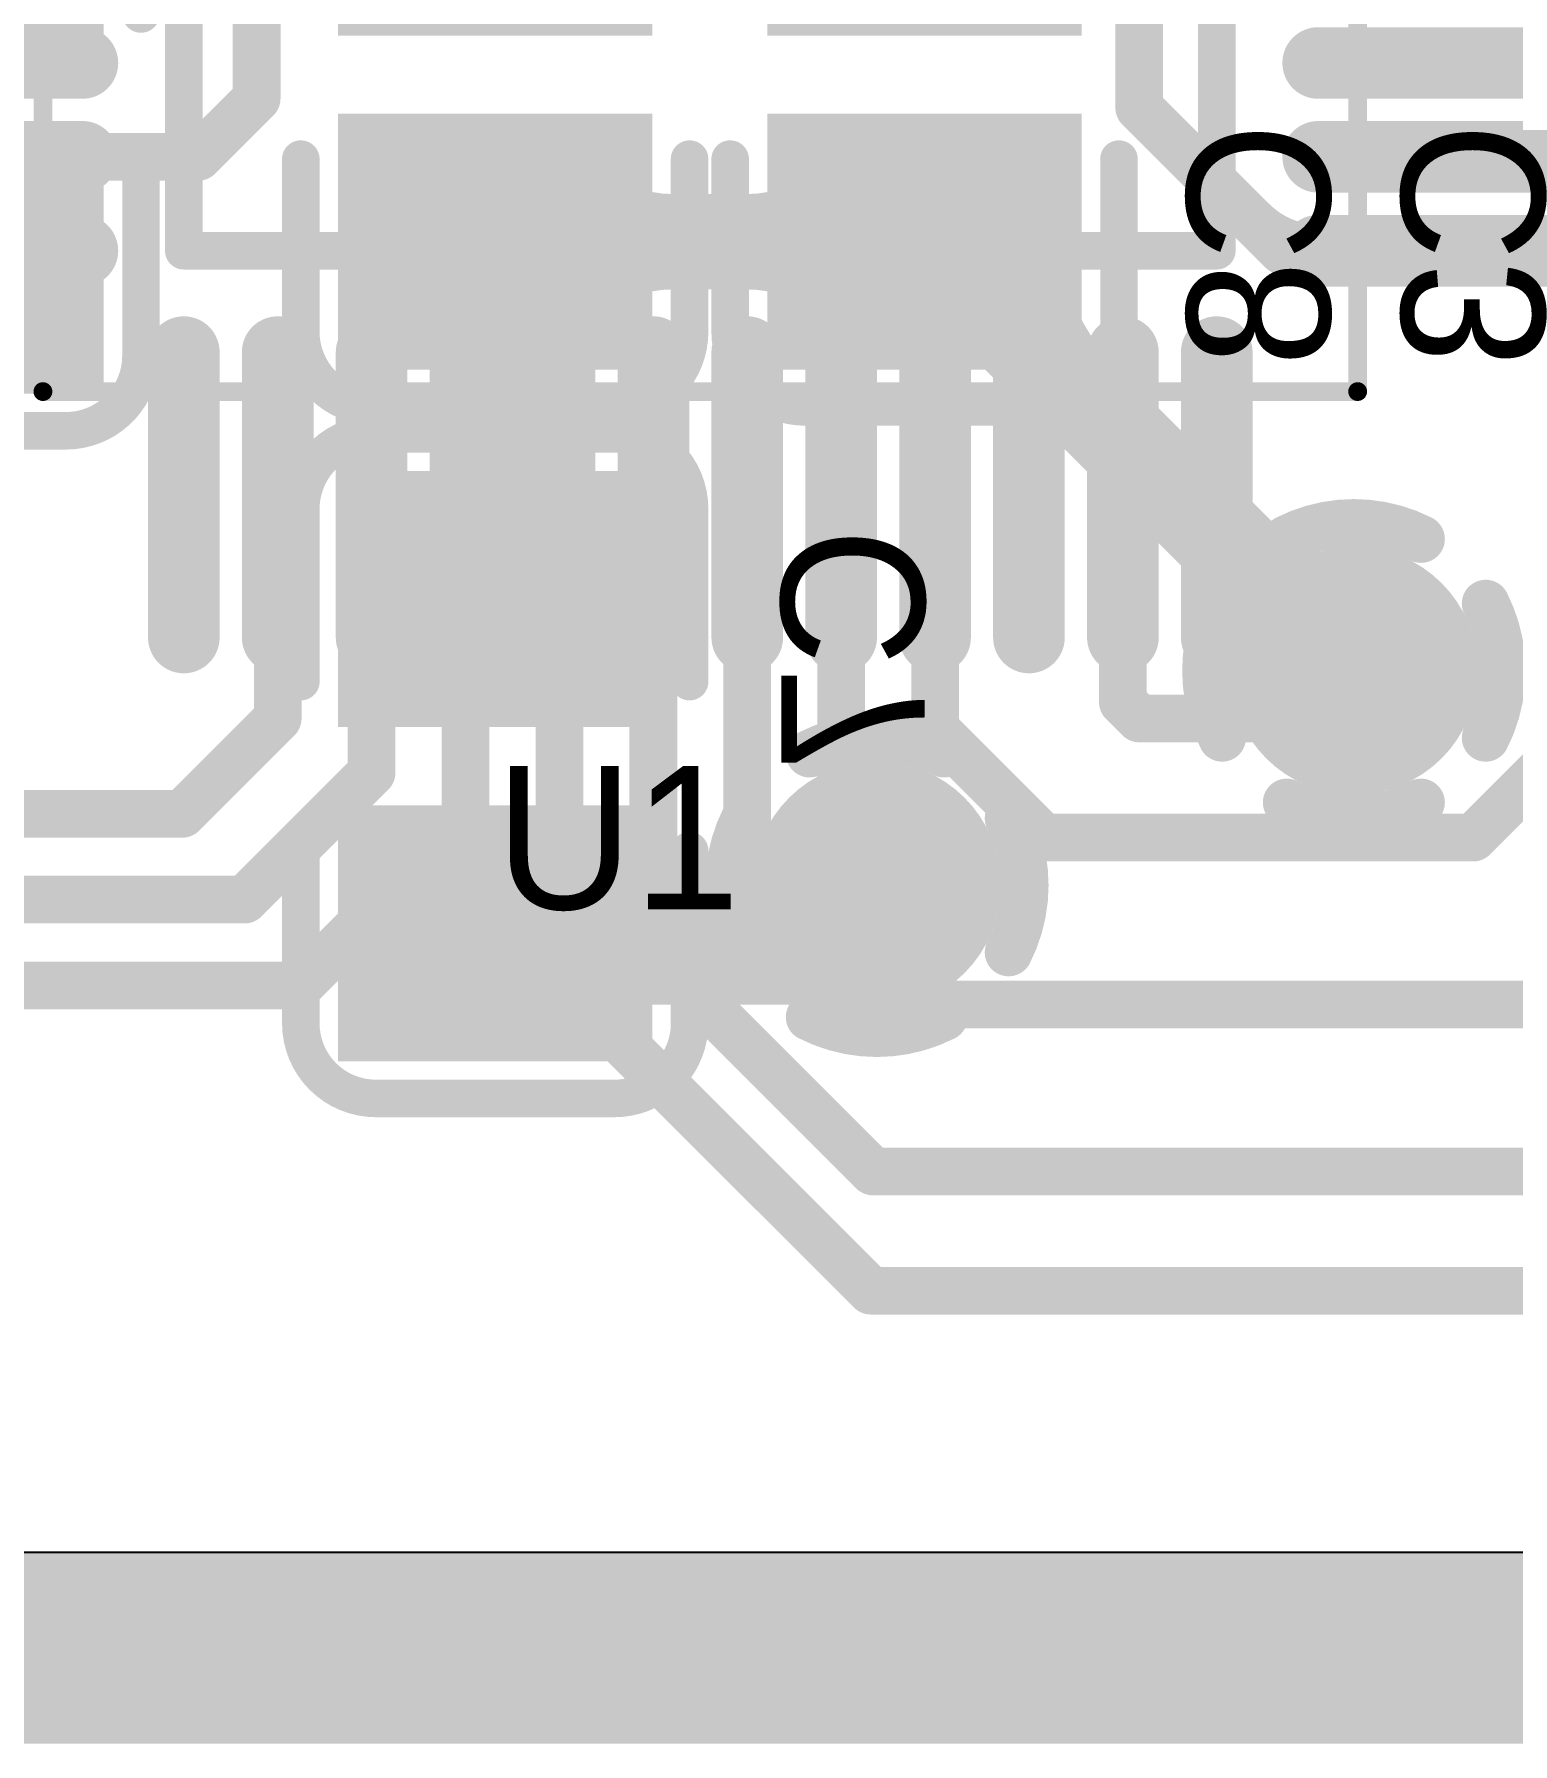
# Model space of a CAD drawing. Header units: millimetres. Extents: x 3.32 to 12.49, y 5.66 to 10.73.
# Drawn here: x 5.1754 to 5.4853, y 5.6836 to 6.0421 of the extents above; entities that cross this region are included whole.
import ezdxf

# ---------------------------------------------------------------- set-up
doc = ezdxf.new("R2010")
doc.units = ezdxf.units.MM
doc.header["$MEASUREMENT"] = 0
for name, color, linetype in [('BottomLayer', 5, 'Continuous'), ('BottomOverlay', 54, 'Continuous'), ('BottomPaste', 16, 'Continuous'), ('BottomSolder', 6, 'Continuous'), ('InternalPlane1', 76, 'Continuous'), ('InternalPlane2', 16, 'Continuous'), ('KeepOutLayer', 6, 'Continuous'), ('Mechanical13', 56, 'Continuous'), ('MultiLayer', 9, 'Continuous'), ('TopLayer', 1, 'Continuous'), ('TopOverlay', 2, 'Continuous'), ('TopPaste', 8, 'Continuous'), ('TopSolder', 216, 'Continuous'), ('ViaHoleLayer', 16, 'Continuous')]:
    doc.layers.add(name, color=color, linetype=linetype)

# ---------------------------------------------------------------- blocks, each defined once
blk = doc.blocks.new('0805_C_B_120')
at = {"layer": 'BottomLayer'}
for points in [[(-0.05787, -0.02894), (-0.0122, -0.02894), (-0.05787, 0.02894), (-0.0122, 0.02894)], [(0.0122, -0.02894), (0.05787, -0.02894), (0.0122, 0.02894), (0.05787, 0.02894)]]:
    blk.add_solid(points, dxfattribs=at)
at = {"layer": 'BottomOverlay', "const_width": 0.00787}
for points in [[(-0.06969, 0.025, -0.414213), (-0.05394, 0.04075)], [(0.05394, 0.04075, -0.414214), (0.06968, 0.025)], [(-0.05394, -0.04075, -0.414214), (-0.06969, -0.025)], [(0.06969, -0.025, -0.414213), (0.05394, -0.04075)]]:
    blk.add_lwpolyline(points, format="xyb", dxfattribs=at)
at = {"layer": 'BottomOverlay', "const_width": 0.00394}
for points in [[(-0.05591, 0.04075, 1), (-0.05197, 0.04075, 1)], [(-0.05591, 0.04075, 1), (-0.05197, 0.04075, 1)], [(-0.01969, 0.04075, 1), (-0.01575, 0.04075, 1)], [(0.01575, 0.04075, 1), (0.01969, 0.04075, 1)], [(0.05197, 0.04075, 1), (0.05591, 0.04075, 1)], [(0.05197, 0.04075, 1), (0.05591, 0.04075, 1)], [(-0.07165, 0.025, 1), (-0.06772, 0.025, 1)], [(-0.07165, 0.025, 1), (-0.06772, 0.025, 1)], [(0.06772, 0.025, 1), (0.07165, 0.025, 1)], [(0.06772, 0.025, 1), (0.07165, 0.025, 1)], [(-0.07165, -0.025, 1), (-0.06772, -0.025, 1)], [(-0.07165, -0.025, 1), (-0.06772, -0.025, 1)], [(0.06772, -0.025, 1), (0.07165, -0.025, 1)], [(0.06772, -0.025, 1), (0.07165, -0.025, 1)], [(-0.05591, -0.04075, 1), (-0.05197, -0.04075, 1)], [(-0.05591, -0.04075, 1), (-0.05197, -0.04075, 1)], [(-0.01969, -0.04075, 1), (-0.01575, -0.04075, 1)], [(0.01575, -0.04075, 1), (0.01969, -0.04075, 1)], [(0.05197, -0.04075, 1), (0.05591, -0.04075, 1)], [(0.05197, -0.04075, 1), (0.05591, -0.04075, 1)]]:
    blk.add_lwpolyline(points, format="xyb", close=True, dxfattribs=at)
at = {"layer": 'BottomOverlay', "const_width": 0.00787}
for points in [[(-0.05394, 0.04075), (-0.01772, 0.04075)], [(0.01772, 0.04075), (0.05394, 0.04075)], [(-0.06969, 0.025), (-0.06969, -0.025)], [(0.06968, 0.025), (0.06968, -0.025)], [(-0.05394, -0.04075), (-0.01772, -0.04075)], [(0.01772, -0.04075), (0.05394, -0.04075)]]:
    blk.add_lwpolyline(points, dxfattribs=at)
at = {"layer": 'BottomPaste'}
for points in [[(-0.05787, -0.02894), (-0.0122, -0.02894), (-0.05787, 0.02894), (-0.0122, 0.02894)], [(0.0122, -0.02894), (0.05787, -0.02894), (0.0122, 0.02894), (0.05787, 0.02894)]]:
    blk.add_solid(points, dxfattribs=at)
at = {"layer": 'BottomSolder'}
for points in [[(-0.06187, -0.03294), (-0.0082, -0.03294), (-0.06187, 0.03294), (-0.0082, 0.03294)], [(0.0082, -0.03294), (0.06187, -0.03294), (0.0082, 0.03294), (0.06187, 0.03294)]]:
    blk.add_solid(points, dxfattribs=at)
blk = doc.blocks.new('0805_C_B_121')
at = {"layer": 'BottomLayer'}
for points in [[(-0.05787, -0.02894), (-0.0122, -0.02894), (-0.05787, 0.02894), (-0.0122, 0.02894)], [(0.0122, -0.02894), (0.05787, -0.02894), (0.0122, 0.02894), (0.05787, 0.02894)]]:
    blk.add_solid(points, dxfattribs=at)
at = {"layer": 'BottomOverlay', "const_width": 0.00787}
for points in [[(-0.06969, 0.025, -0.414213), (-0.05394, 0.04075)], [(0.05394, 0.04075, -0.414214), (0.06968, 0.025)], [(-0.05394, -0.04075, -0.414214), (-0.06969, -0.025)], [(0.06969, -0.025, -0.414213), (0.05394, -0.04075)]]:
    blk.add_lwpolyline(points, format="xyb", dxfattribs=at)
at = {"layer": 'BottomOverlay', "const_width": 0.00394}
for points in [[(-0.05591, 0.04075, 1), (-0.05197, 0.04075, 1)], [(-0.05591, 0.04075, 1), (-0.05197, 0.04075, 1)], [(-0.01969, 0.04075, 1), (-0.01575, 0.04075, 1)], [(0.01575, 0.04075, 1), (0.01969, 0.04075, 1)], [(0.05197, 0.04075, 1), (0.05591, 0.04075, 1)], [(0.05197, 0.04075, 1), (0.05591, 0.04075, 1)], [(-0.07165, 0.025, 1), (-0.06772, 0.025, 1)], [(-0.07165, 0.025, 1), (-0.06772, 0.025, 1)], [(0.06772, 0.025, 1), (0.07165, 0.025, 1)], [(0.06772, 0.025, 1), (0.07165, 0.025, 1)], [(-0.07165, -0.025, 1), (-0.06772, -0.025, 1)], [(-0.07165, -0.025, 1), (-0.06772, -0.025, 1)], [(0.06772, -0.025, 1), (0.07165, -0.025, 1)], [(0.06772, -0.025, 1), (0.07165, -0.025, 1)], [(-0.05591, -0.04075, 1), (-0.05197, -0.04075, 1)], [(-0.05591, -0.04075, 1), (-0.05197, -0.04075, 1)], [(-0.01969, -0.04075, 1), (-0.01575, -0.04075, 1)], [(0.01575, -0.04075, 1), (0.01969, -0.04075, 1)], [(0.05197, -0.04075, 1), (0.05591, -0.04075, 1)], [(0.05197, -0.04075, 1), (0.05591, -0.04075, 1)]]:
    blk.add_lwpolyline(points, format="xyb", close=True, dxfattribs=at)
at = {"layer": 'BottomOverlay', "const_width": 0.00787}
for points in [[(-0.05394, 0.04075), (-0.01772, 0.04075)], [(0.01772, 0.04075), (0.05394, 0.04075)], [(-0.06969, 0.025), (-0.06969, -0.025)], [(0.06968, 0.025), (0.06968, -0.025)], [(-0.05394, -0.04075), (-0.01772, -0.04075)], [(0.01772, -0.04075), (0.05394, -0.04075)]]:
    blk.add_lwpolyline(points, dxfattribs=at)
at = {"layer": 'BottomPaste'}
for points in [[(-0.05787, -0.02894), (-0.0122, -0.02894), (-0.05787, 0.02894), (-0.0122, 0.02894)], [(0.0122, -0.02894), (0.05787, -0.02894), (0.0122, 0.02894), (0.05787, 0.02894)]]:
    blk.add_solid(points, dxfattribs=at)
at = {"layer": 'BottomSolder'}
for points in [[(-0.06187, -0.03294), (-0.0082, -0.03294), (-0.06187, 0.03294), (-0.0082, 0.03294)], [(0.0082, -0.03294), (0.06187, -0.03294), (0.0082, 0.03294), (0.06187, 0.03294)]]:
    blk.add_solid(points, dxfattribs=at)
blk = doc.blocks.new('0805_C_B_123')
at = {"layer": 'BottomLayer'}
for points in [[(-0.05787, -0.02894), (-0.0122, -0.02894), (-0.05787, 0.02894), (-0.0122, 0.02894)], [(0.0122, -0.02894), (0.05787, -0.02894), (0.0122, 0.02894), (0.05787, 0.02894)]]:
    blk.add_solid(points, dxfattribs=at)
at = {"layer": 'BottomOverlay', "const_width": 0.00787}
for points in [[(-0.06969, 0.025, -0.414213), (-0.05394, 0.04075)], [(0.05394, 0.04075, -0.414214), (0.06968, 0.025)], [(-0.05394, -0.04075, -0.414214), (-0.06969, -0.025)], [(0.06969, -0.025, -0.414213), (0.05394, -0.04075)]]:
    blk.add_lwpolyline(points, format="xyb", dxfattribs=at)
at = {"layer": 'BottomOverlay', "const_width": 0.00394}
for points in [[(-0.05591, 0.04075, 1), (-0.05197, 0.04075, 1)], [(-0.05591, 0.04075, 1), (-0.05197, 0.04075, 1)], [(-0.01969, 0.04075, 1), (-0.01575, 0.04075, 1)], [(0.01575, 0.04075, 1), (0.01969, 0.04075, 1)], [(0.05197, 0.04075, 1), (0.05591, 0.04075, 1)], [(0.05197, 0.04075, 1), (0.05591, 0.04075, 1)], [(-0.07165, 0.025, 1), (-0.06772, 0.025, 1)], [(-0.07165, 0.025, 1), (-0.06772, 0.025, 1)], [(0.06772, 0.025, 1), (0.07165, 0.025, 1)], [(0.06772, 0.025, 1), (0.07165, 0.025, 1)], [(-0.07165, -0.025, 1), (-0.06772, -0.025, 1)], [(-0.07165, -0.025, 1), (-0.06772, -0.025, 1)], [(0.06772, -0.025, 1), (0.07165, -0.025, 1)], [(0.06772, -0.025, 1), (0.07165, -0.025, 1)], [(-0.05591, -0.04075, 1), (-0.05197, -0.04075, 1)], [(-0.05591, -0.04075, 1), (-0.05197, -0.04075, 1)], [(-0.01969, -0.04075, 1), (-0.01575, -0.04075, 1)], [(0.01575, -0.04075, 1), (0.01969, -0.04075, 1)], [(0.05197, -0.04075, 1), (0.05591, -0.04075, 1)], [(0.05197, -0.04075, 1), (0.05591, -0.04075, 1)]]:
    blk.add_lwpolyline(points, format="xyb", close=True, dxfattribs=at)
at = {"layer": 'BottomOverlay', "const_width": 0.00787}
for points in [[(-0.01772, 0.04075), (-0.05394, 0.04075)], [(0.05394, 0.04075), (0.01772, 0.04075)], [(-0.06969, -0.025), (-0.06969, 0.025)], [(0.06968, -0.025), (0.06968, 0.025)], [(-0.01772, -0.04075), (-0.05394, -0.04075)], [(0.05394, -0.04075), (0.01772, -0.04075)]]:
    blk.add_lwpolyline(points, dxfattribs=at)
at = {"layer": 'BottomPaste'}
for points in [[(-0.05787, -0.02894), (-0.0122, -0.02894), (-0.05787, 0.02894), (-0.0122, 0.02894)], [(0.0122, -0.02894), (0.05787, -0.02894), (0.0122, 0.02894), (0.05787, 0.02894)]]:
    blk.add_solid(points, dxfattribs=at)
at = {"layer": 'BottomSolder'}
for points in [[(-0.06187, -0.03294), (-0.0082, -0.03294), (-0.06187, 0.03294), (-0.0082, 0.03294)], [(0.0082, -0.03294), (0.06187, -0.03294), (0.0082, 0.03294), (0.06187, 0.03294)]]:
    blk.add_solid(points, dxfattribs=at)
blk = doc.blocks.new('0805_C_B_124')
at = {"layer": 'BottomLayer'}
for points in [[(-0.05787, -0.02894), (-0.0122, -0.02894), (-0.05787, 0.02894), (-0.0122, 0.02894)], [(0.0122, -0.02894), (0.05787, -0.02894), (0.0122, 0.02894), (0.05787, 0.02894)]]:
    blk.add_solid(points, dxfattribs=at)
at = {"layer": 'BottomOverlay', "const_width": 0.00787}
for points in [[(-0.06969, 0.025, -0.414213), (-0.05394, 0.04075)], [(0.05394, 0.04075, -0.414214), (0.06968, 0.025)], [(-0.05394, -0.04075, -0.414214), (-0.06969, -0.025)], [(0.06969, -0.025, -0.414213), (0.05394, -0.04075)]]:
    blk.add_lwpolyline(points, format="xyb", dxfattribs=at)
at = {"layer": 'BottomOverlay', "const_width": 0.00394}
for points in [[(-0.05591, 0.04075, 1), (-0.05197, 0.04075, 1)], [(-0.05591, 0.04075, 1), (-0.05197, 0.04075, 1)], [(-0.01969, 0.04075, 1), (-0.01575, 0.04075, 1)], [(0.01575, 0.04075, 1), (0.01969, 0.04075, 1)], [(0.05197, 0.04075, 1), (0.05591, 0.04075, 1)], [(0.05197, 0.04075, 1), (0.05591, 0.04075, 1)], [(-0.07165, 0.025, 1), (-0.06772, 0.025, 1)], [(-0.07165, 0.025, 1), (-0.06772, 0.025, 1)], [(0.06772, 0.025, 1), (0.07165, 0.025, 1)], [(0.06772, 0.025, 1), (0.07165, 0.025, 1)], [(-0.07165, -0.025, 1), (-0.06772, -0.025, 1)], [(-0.07165, -0.025, 1), (-0.06772, -0.025, 1)], [(0.06772, -0.025, 1), (0.07165, -0.025, 1)], [(0.06772, -0.025, 1), (0.07165, -0.025, 1)], [(-0.05591, -0.04075, 1), (-0.05197, -0.04075, 1)], [(-0.05591, -0.04075, 1), (-0.05197, -0.04075, 1)], [(-0.01969, -0.04075, 1), (-0.01575, -0.04075, 1)], [(0.01575, -0.04075, 1), (0.01969, -0.04075, 1)], [(0.05197, -0.04075, 1), (0.05591, -0.04075, 1)], [(0.05197, -0.04075, 1), (0.05591, -0.04075, 1)]]:
    blk.add_lwpolyline(points, format="xyb", close=True, dxfattribs=at)
at = {"layer": 'BottomOverlay', "const_width": 0.00787}
for points in [[(-0.01772, 0.04075), (-0.05394, 0.04075)], [(0.05394, 0.04075), (0.01772, 0.04075)], [(-0.06969, -0.025), (-0.06969, 0.025)], [(0.06968, -0.025), (0.06968, 0.025)], [(-0.01772, -0.04075), (-0.05394, -0.04075)], [(0.05394, -0.04075), (0.01772, -0.04075)]]:
    blk.add_lwpolyline(points, dxfattribs=at)
at = {"layer": 'BottomPaste'}
for points in [[(-0.05787, -0.02894), (-0.0122, -0.02894), (-0.05787, 0.02894), (-0.0122, 0.02894)], [(0.0122, -0.02894), (0.05787, -0.02894), (0.0122, 0.02894), (0.05787, 0.02894)]]:
    blk.add_solid(points, dxfattribs=at)
at = {"layer": 'BottomSolder'}
for points in [[(-0.06187, -0.03294), (-0.0082, -0.03294), (-0.06187, 0.03294), (-0.0082, 0.03294)], [(0.0082, -0.03294), (0.06187, -0.03294), (0.0082, 0.03294), (0.06187, 0.03294)]]:
    blk.add_solid(points, dxfattribs=at)
blk = doc.blocks.new('LQFP_48_7_7_05P_162')
at = {"layer": 'Mechanical13', "const_width": 0.00394}
for points in [[(0.1378, 0.1378), (-0.1378, 0.1378)], [(-0.1378, 0.1378), (-0.1378, -0.1378)], [(0.1378, 0.1378), (0.1378, -0.1378)]]:
    blk.add_lwpolyline(points, dxfattribs=at)
at = {"layer": 'Mechanical13', "const_width": 0.00197}
for points in [[(-0.13878, 0.1378, 1), (-0.13681, 0.1378, 1)], [(-0.13878, 0.1378, 1), (-0.13681, 0.1378, 1)], [(0.13681, 0.1378, 1), (0.13878, 0.1378, 1)], [(0.13681, 0.1378, 1), (0.13878, 0.1378, 1)]]:
    blk.add_lwpolyline(points, format="xyb", close=True, dxfattribs=at)
at = {"layer": 'TopLayer', "const_width": 0.01102}
for points in [[(-0.10827, 0.12953), (-0.10827, 0.18937)], [(-0.08858, 0.12953), (-0.08858, 0.18937)], [(-0.0689, 0.12953), (-0.0689, 0.18937)], [(-0.04921, 0.12953), (-0.04921, 0.18937)], [(-0.02953, 0.12953), (-0.02953, 0.18937)], [(-0.00984, 0.12953), (-0.00984, 0.18937)], [(0.00984, 0.12953), (0.00984, 0.18937)], [(0.02953, 0.12953), (0.02953, 0.18937)], [(0.04921, 0.12953), (0.04921, 0.18937)], [(0.0689, 0.12953), (0.0689, 0.18937)], [(0.08858, 0.12953), (0.08858, 0.18937)], [(0.10827, 0.12953), (0.10827, 0.18937)], [(-0.18937, 0.10827), (-0.12953, 0.10827)], [(0.12953, 0.10827), (0.18937, 0.10827)], [(-0.18937, 0.08858), (-0.12953, 0.08858)], [(0.12953, 0.08858), (0.18937, 0.08858)], [(-0.18937, 0.0689), (-0.12953, 0.0689)], [(0.12953, 0.0689), (0.18937, 0.0689)]]:
    blk.add_lwpolyline(points, dxfattribs=at)
at = {"layer": 'TopLayer', "const_width": 0.00551}
for points in [[(-0.11102, 0.18937, 1), (-0.10551, 0.18937, 1)], [(-0.09134, 0.18937, 1), (-0.08583, 0.18937, 1)], [(-0.07165, 0.18937, 1), (-0.06614, 0.18937, 1)], [(-0.05197, 0.18937, 1), (-0.04646, 0.18937, 1)], [(-0.03228, 0.18937, 1), (-0.02677, 0.18937, 1)], [(-0.0126, 0.18937, 1), (-0.00709, 0.18937, 1)], [(0.00709, 0.18937, 1), (0.0126, 0.18937, 1)], [(0.02677, 0.18937, 1), (0.03228, 0.18937, 1)], [(0.04646, 0.18937, 1), (0.05197, 0.18937, 1)], [(0.06614, 0.18937, 1), (0.07165, 0.18937, 1)], [(0.08583, 0.18937, 1), (0.09134, 0.18937, 1)], [(0.10551, 0.18937, 1), (0.11102, 0.18937, 1)], [(-0.11102, 0.12953, 1), (-0.10551, 0.12953, 1)], [(-0.09134, 0.12953, 1), (-0.08583, 0.12953, 1)], [(-0.07165, 0.12953, 1), (-0.06614, 0.12953, 1)], [(-0.05197, 0.12953, 1), (-0.04646, 0.12953, 1)], [(-0.03228, 0.12953, 1), (-0.02677, 0.12953, 1)], [(-0.0126, 0.12953, 1), (-0.00709, 0.12953, 1)], [(0.00709, 0.12953, 1), (0.0126, 0.12953, 1)], [(0.02677, 0.12953, 1), (0.03228, 0.12953, 1)], [(0.04646, 0.12953, 1), (0.05197, 0.12953, 1)], [(0.06614, 0.12953, 1), (0.07165, 0.12953, 1)], [(0.08583, 0.12953, 1), (0.09134, 0.12953, 1)], [(0.10551, 0.12953, 1), (0.11102, 0.12953, 1)], [(-0.13228, 0.10827, 1), (-0.12677, 0.10827, 1)], [(0.12677, 0.10827, 1), (0.13228, 0.10827, 1)], [(-0.13228, 0.08858, 1), (-0.12677, 0.08858, 1)], [(0.12677, 0.08858, 1), (0.13228, 0.08858, 1)], [(-0.13228, 0.0689, 1), (-0.12677, 0.0689, 1)], [(0.12677, 0.0689, 1), (0.13228, 0.0689, 1)]]:
    blk.add_lwpolyline(points, format="xyb", close=True, dxfattribs=at)
at = {"layer": 'TopOverlay', "const_width": 0.00787}
for points in [[(0.10827, 0.10827), (-0.10827, 0.10827)], [(-0.10827, 0.10827), (-0.10827, -0.10827)], [(0.10827, 0.10827), (0.10827, -0.10827)]]:
    blk.add_lwpolyline(points, dxfattribs=at)
at = {"layer": 'TopOverlay', "const_width": 0.00394}
for points in [[(-0.11024, 0.10827, 1), (-0.1063, 0.10827, 1)], [(-0.11024, 0.10827, 1), (-0.1063, 0.10827, 1)], [(0.1063, 0.10827, 1), (0.11024, 0.10827, 1)], [(0.1063, 0.10827, 1), (0.11024, 0.10827, 1)]]:
    blk.add_lwpolyline(points, format="xyb", close=True, dxfattribs=at)
at = {"layer": 'TopPaste', "const_width": 0.01102}
for points in [[(-0.10827, 0.12953), (-0.10827, 0.18937)], [(-0.08858, 0.12953), (-0.08858, 0.18937)], [(-0.0689, 0.12953), (-0.0689, 0.18937)], [(-0.04921, 0.12953), (-0.04921, 0.18937)], [(-0.02953, 0.12953), (-0.02953, 0.18937)], [(-0.00984, 0.12953), (-0.00984, 0.18937)], [(0.00984, 0.12953), (0.00984, 0.18937)], [(0.02953, 0.12953), (0.02953, 0.18937)], [(0.04921, 0.12953), (0.04921, 0.18937)], [(0.0689, 0.12953), (0.0689, 0.18937)], [(0.08858, 0.12953), (0.08858, 0.18937)], [(0.10827, 0.12953), (0.10827, 0.18937)], [(-0.18937, 0.10827), (-0.12953, 0.10827)], [(0.12953, 0.10827), (0.18937, 0.10827)], [(-0.18937, 0.08858), (-0.12953, 0.08858)], [(0.12953, 0.08858), (0.18937, 0.08858)], [(-0.18937, 0.0689), (-0.12953, 0.0689)], [(0.12953, 0.0689), (0.18937, 0.0689)]]:
    blk.add_lwpolyline(points, dxfattribs=at)
at = {"layer": 'TopPaste', "const_width": 0.00551}
for points in [[(-0.11102, 0.18937, 1), (-0.10551, 0.18937, 1)], [(-0.09134, 0.18937, 1), (-0.08583, 0.18937, 1)], [(-0.07165, 0.18937, 1), (-0.06614, 0.18937, 1)], [(-0.05197, 0.18937, 1), (-0.04646, 0.18937, 1)], [(-0.03228, 0.18937, 1), (-0.02677, 0.18937, 1)], [(-0.0126, 0.18937, 1), (-0.00709, 0.18937, 1)], [(0.00709, 0.18937, 1), (0.0126, 0.18937, 1)], [(0.02677, 0.18937, 1), (0.03228, 0.18937, 1)], [(0.04646, 0.18937, 1), (0.05197, 0.18937, 1)], [(0.06614, 0.18937, 1), (0.07165, 0.18937, 1)], [(0.08583, 0.18937, 1), (0.09134, 0.18937, 1)], [(0.10551, 0.18937, 1), (0.11102, 0.18937, 1)], [(-0.11102, 0.12953, 1), (-0.10551, 0.12953, 1)], [(-0.09134, 0.12953, 1), (-0.08583, 0.12953, 1)], [(-0.07165, 0.12953, 1), (-0.06614, 0.12953, 1)], [(-0.05197, 0.12953, 1), (-0.04646, 0.12953, 1)], [(-0.03228, 0.12953, 1), (-0.02677, 0.12953, 1)], [(-0.0126, 0.12953, 1), (-0.00709, 0.12953, 1)], [(0.00709, 0.12953, 1), (0.0126, 0.12953, 1)], [(0.02677, 0.12953, 1), (0.03228, 0.12953, 1)], [(0.04646, 0.12953, 1), (0.05197, 0.12953, 1)], [(0.06614, 0.12953, 1), (0.07165, 0.12953, 1)], [(0.08583, 0.12953, 1), (0.09134, 0.12953, 1)], [(0.10551, 0.12953, 1), (0.11102, 0.12953, 1)], [(-0.13228, 0.10827, 1), (-0.12677, 0.10827, 1)], [(0.12677, 0.10827, 1), (0.13228, 0.10827, 1)], [(-0.13228, 0.08858, 1), (-0.12677, 0.08858, 1)], [(0.12677, 0.08858, 1), (0.13228, 0.08858, 1)], [(-0.13228, 0.0689, 1), (-0.12677, 0.0689, 1)], [(0.12677, 0.0689, 1), (0.13228, 0.0689, 1)]]:
    blk.add_lwpolyline(points, format="xyb", close=True, dxfattribs=at)
at = {"layer": 'TopSolder', "const_width": 0.01502}
for points in [[(-0.10827, 0.12953), (-0.10827, 0.18937)], [(-0.08858, 0.12953), (-0.08858, 0.18937)], [(-0.0689, 0.12953), (-0.0689, 0.18937)], [(-0.04921, 0.12953), (-0.04921, 0.18937)], [(-0.02953, 0.12953), (-0.02953, 0.18937)], [(-0.00984, 0.12953), (-0.00984, 0.18937)], [(0.00984, 0.12953), (0.00984, 0.18937)], [(0.02953, 0.12953), (0.02953, 0.18937)], [(0.04921, 0.12953), (0.04921, 0.18937)], [(0.0689, 0.12953), (0.0689, 0.18937)], [(0.08858, 0.12953), (0.08858, 0.18937)], [(0.10827, 0.12953), (0.10827, 0.18937)], [(-0.18937, 0.10827), (-0.12953, 0.10827)], [(0.12953, 0.10827), (0.18937, 0.10827)], [(-0.18937, 0.08858), (-0.12953, 0.08858)], [(0.12953, 0.08858), (0.18937, 0.08858)], [(-0.18937, 0.0689), (-0.12953, 0.0689)], [(0.12953, 0.0689), (0.18937, 0.0689)]]:
    blk.add_lwpolyline(points, dxfattribs=at)
at = {"layer": 'TopSolder', "const_width": 0.00751}
for points in [[(-0.11202, 0.18937, 1), (-0.10451, 0.18937, 1)], [(-0.09234, 0.18937, 1), (-0.08483, 0.18937, 1)], [(-0.07265, 0.18937, 1), (-0.06514, 0.18937, 1)], [(-0.05297, 0.18937, 1), (-0.04546, 0.18937, 1)], [(-0.03328, 0.18937, 1), (-0.02577, 0.18937, 1)], [(-0.0136, 0.18937, 1), (-0.00609, 0.18937, 1)], [(0.00609, 0.18937, 1), (0.0136, 0.18937, 1)], [(0.02577, 0.18937, 1), (0.03328, 0.18937, 1)], [(0.04546, 0.18937, 1), (0.05297, 0.18937, 1)], [(0.06514, 0.18937, 1), (0.07265, 0.18937, 1)], [(0.08483, 0.18937, 1), (0.09234, 0.18937, 1)], [(0.10451, 0.18937, 1), (0.11202, 0.18937, 1)], [(-0.11202, 0.12953, 1), (-0.10451, 0.12953, 1)], [(-0.09234, 0.12953, 1), (-0.08483, 0.12953, 1)], [(-0.07265, 0.12953, 1), (-0.06514, 0.12953, 1)], [(-0.05297, 0.12953, 1), (-0.04546, 0.12953, 1)], [(-0.03328, 0.12953, 1), (-0.02577, 0.12953, 1)], [(-0.0136, 0.12953, 1), (-0.00609, 0.12953, 1)], [(0.00609, 0.12953, 1), (0.0136, 0.12953, 1)], [(0.02577, 0.12953, 1), (0.03328, 0.12953, 1)], [(0.04546, 0.12953, 1), (0.05297, 0.12953, 1)], [(0.06514, 0.12953, 1), (0.07265, 0.12953, 1)], [(0.08483, 0.12953, 1), (0.09234, 0.12953, 1)], [(0.10451, 0.12953, 1), (0.11202, 0.12953, 1)], [(-0.13328, 0.10827, 1), (-0.12577, 0.10827, 1)], [(0.12577, 0.10827, 1), (0.13328, 0.10827, 1)], [(-0.13328, 0.08858, 1), (-0.12577, 0.08858, 1)], [(0.12577, 0.08858, 1), (0.13328, 0.08858, 1)], [(-0.13328, 0.0689, 1), (-0.12577, 0.0689, 1)], [(0.12577, 0.0689, 1), (0.13328, 0.0689, 1)]]:
    blk.add_lwpolyline(points, format="xyb", close=True, dxfattribs=at)

msp = doc.modelspace()

# ---------------------------------------------------------------- linework, layer by layer
at = {"layer": 'BottomLayer'}
for points, const_width in [([(5.3091, 5.99862, -0.198912), (5.28719, 6.0077)], 0.02), ([(5.34683, 6.0077, -0.198912), (5.32492, 5.99862)], 0.02), ([(5.28719, 5.98955, -0.198912), (5.3091, 5.99862)], 0.02), ([(5.32492, 5.99862, -0.198912), (5.34683, 5.98955)], 0.02), ([(5.39431, 5.96636, -0.198912), (5.38094, 5.99862)], 0.02), ([(5.26293, 5.98955, -0.198912), (5.27201, 5.96764)], 0.02), ([(5.27201, 5.96764, -0.198912), (5.28108, 5.98955)], 0.02), ([(5.27201, 5.95469, -0.198912), (5.26293, 5.93278)], 0.02), ([(5.28108, 5.93278, -0.198912), (5.27201, 5.95469)], 0.02), ([(5.35413, 5.86154, -0.198912), (5.33501, 5.85362)], 0.03)]:
    msp.add_lwpolyline(points, format="xyb", dxfattribs=dict(at, const_width=const_width))
for points, const_width in [([(5.28219, 6.0077, 1), (5.29219, 6.0077, 1)], 0.01), ([(5.34183, 6.0077, 1), (5.35183, 6.0077, 1)], 0.01), ([(5.26701, 5.99862, 1), (5.27701, 5.99862, 1)], 0.01), ([(5.26701, 5.99862, 1), (5.27701, 5.99862, 1)], 0.01), ([(5.3041, 5.99862, 1), (5.3141, 5.99862, 1)], 0.01), ([(5.3041, 5.99862, 1), (5.3141, 5.99862, 1)], 0.01), ([(5.31992, 5.99862, 1), (5.32992, 5.99862, 1)], 0.01), ([(5.31992, 5.99862, 1), (5.32992, 5.99862, 1)], 0.01), ([(5.35701, 5.99862, 1), (5.36701, 5.99862, 1)], 0.01), ([(5.35701, 5.99862, 1), (5.36701, 5.99862, 1)], 0.01), ([(5.35705, 5.99862, 1), (5.36705, 5.99862, 1)], 0.01), ([(5.35705, 5.99862, 1), (5.36705, 5.99862, 1)], 0.01), ([(5.37594, 5.99862, 1), (5.38594, 5.99862, 1)], 0.01), ([(5.25793, 5.98955, 1), (5.26793, 5.98955, 1)], 0.01), ([(5.27608, 5.98955, 1), (5.28608, 5.98955, 1)], 0.01), ([(5.28219, 5.98955, 1), (5.29219, 5.98955, 1)], 0.01), ([(5.34183, 5.98955, 1), (5.35183, 5.98955, 1)], 0.01), ([(5.26701, 5.96764, 1), (5.27701, 5.96764, 1)], 0.01), ([(5.26701, 5.96764, 1), (5.27701, 5.96764, 1)], 0.01), ([(5.38931, 5.96636, 1), (5.39931, 5.96636, 1)], 0.01), ([(5.26701, 5.95469, 1), (5.27701, 5.95469, 1)], 0.01), ([(5.26701, 5.95469, 1), (5.27701, 5.95469, 1)], 0.01), ([(5.25793, 5.93278, 1), (5.26793, 5.93278, 1)], 0.01), ([(5.27608, 5.93278, 1), (5.28608, 5.93278, 1)], 0.01), ([(5.26701, 5.9237, 1), (5.27701, 5.9237, 1)], 0.01), ([(5.44601, 5.90866, 1), (5.45801, 5.90866, 1)], 0.012), ([(5.44701, 5.90866, 1), (5.45701, 5.90866, 1)], 0.01), ([(5.34451, 5.86366, 1), (5.35951, 5.86366, 1)], 0.015), ([(5.34663, 5.86154, 1), (5.36163, 5.86154, 1)], 0.015), ([(5.34601, 5.86366, 1), (5.35801, 5.86366, 1)], 0.012), ([(5.26451, 5.85362, 1), (5.27951, 5.85362, 1)], 0.015), ([(5.32751, 5.85362, 1), (5.34251, 5.85362, 1)], 0.015), ([(5.33447, 5.85362, 1), (5.34947, 5.85362, 1)], 0.015), ([(5.33447, 5.85362, 1), (5.34947, 5.85362, 1)], 0.015)]:
    msp.add_lwpolyline(points, format="xyb", close=True, dxfattribs=dict(at, const_width=const_width))
for points, const_width in [([(5.27201, 5.9237), (5.27201, 5.99862)], 0.02), ([(5.27201, 5.99862), (5.36201, 5.99862)], 0.02), ([(5.36201, 5.99862), (5.36205, 5.99862)], 0.02), ([(5.36205, 5.99862), (5.45201, 5.90866)], 0.02), ([(5.34197, 5.85362), (5.35201, 5.86366)], 0.03), ([(5.27201, 5.85362), (5.34197, 5.85362)], 0.03)]:
    msp.add_lwpolyline(points, dxfattribs=dict(at, const_width=const_width))
at = {"layer": 'InternalPlane1'}
msp.add_line((9.46693, 5.72374), (4.66701, 5.72374), dxfattribs=at)
at = {"layer": 'InternalPlane1', "const_width": 0.01}
for points in [[(5.43793, 5.93628, -0.240079), (5.46608, 5.93628)], [(5.42439, 5.89459, -0.240079), (5.42439, 5.92274)], [(5.47963, 5.92274, -0.240079), (5.47963, 5.89459)], [(5.46608, 5.88104, -0.240079), (5.43793, 5.88104)]]:
    msp.add_lwpolyline(points, format="xyb", dxfattribs=at)
at = {"layer": 'InternalPlane1'}
for points, const_width in [([(5.43543, 5.93628, 1), (5.44043, 5.93628, 1)], 0.005), ([(5.46358, 5.93628, 1), (5.46858, 5.93628, 1)], 0.005), ([(5.42189, 5.92274, 1), (5.42689, 5.92274, 1)], 0.005), ([(5.47713, 5.92274, 1), (5.48213, 5.92274, 1)], 0.005), ([(5.42189, 5.89459, 1), (5.42689, 5.89459, 1)], 0.005), ([(5.47713, 5.89459, 1), (5.48213, 5.89459, 1)], 0.005), ([(5.33901, 5.86366, 1), (5.36501, 5.86366, 1)], 0.026), ([(5.43543, 5.88104, 1), (5.44043, 5.88104, 1)], 0.005), ([(5.46358, 5.88104, 1), (5.46858, 5.88104, 1)], 0.005)]:
    msp.add_lwpolyline(points, format="xyb", close=True, dxfattribs=dict(at, const_width=const_width))
at = {"layer": 'InternalPlane1', "const_width": 0.04}
msp.add_lwpolyline([(3.98701, 5.70365), (12.16535, 5.70365)], dxfattribs=at)
at = {"layer": 'InternalPlane2'}
msp.add_line((9.46693, 5.72374), (4.66701, 5.72374), dxfattribs=at)
for points, const_width in [([(5.43901, 5.90866, 1), (5.46501, 5.90866, 1)], 0.026), ([(5.33543, 5.89128, 1), (5.34043, 5.89128, 1)], 0.005), ([(5.36358, 5.89128, 1), (5.36858, 5.89128, 1)], 0.005), ([(5.32189, 5.87774, 1), (5.32689, 5.87774, 1)], 0.005), ([(5.37713, 5.87774, 1), (5.38213, 5.87774, 1)], 0.005), ([(5.32189, 5.84959, 1), (5.32689, 5.84959, 1)], 0.005), ([(5.37713, 5.84959, 1), (5.38213, 5.84959, 1)], 0.005), ([(5.33543, 5.83604, 1), (5.34043, 5.83604, 1)], 0.005), ([(5.36358, 5.83604, 1), (5.36858, 5.83604, 1)], 0.005)]:
    msp.add_lwpolyline(points, format="xyb", close=True, dxfattribs=dict(at, const_width=const_width))
at = {"layer": 'InternalPlane2', "const_width": 0.01}
for points in [[(5.33793, 5.89128, -0.240079), (5.36608, 5.89128)], [(5.32439, 5.84959, -0.240079), (5.32439, 5.87774)], [(5.37963, 5.87774, -0.240079), (5.37963, 5.84959)], [(5.36608, 5.83604, -0.240079), (5.33793, 5.83604)]]:
    msp.add_lwpolyline(points, format="xyb", dxfattribs=at)
at = {"layer": 'InternalPlane2', "const_width": 0.04}
msp.add_lwpolyline([(3.98701, 5.70365), (12.16535, 5.70365)], dxfattribs=at)
at = {"layer": 'KeepOutLayer', "const_width": 0.01}
msp.add_lwpolyline([(3.98701, 5.70866), (12.16535, 5.70866)], dxfattribs=at)
at = {"layer": 'MultiLayer', "const_width": 0.012}
for points in [[(5.44601, 5.90866, 1), (5.45801, 5.90866, 1)], [(5.34601, 5.86366, 1), (5.35801, 5.86366, 1)]]:
    msp.add_lwpolyline(points, format="xyb", close=True, dxfattribs=at)
at = {"layer": 'TopLayer', "const_width": 0.01}
for points in [[(5.22201, 6.02866), (5.22201, 6.06866)], [(5.40701, 6.02673), (5.40701, 6.06866)], [(5.47445, 6.0361), (5.55445, 6.0361)], [(5.20976, 6.01642), (5.22201, 6.02866)], [(5.40701, 6.02673), (5.43701, 5.99673)], [(5.15555, 6.01642), (5.20976, 6.01642)], [(5.43701, 5.99673), (5.47445, 5.99673)], [(5.47701, 5.87366), (5.55201, 5.94866)], [(5.22642, 5.89866), (5.22642, 5.94555)], [(5.2461, 5.8873), (5.2461, 5.94555)], [(5.26579, 5.87744), (5.26579, 5.94555)], [(5.28547, 5.84393), (5.28547, 5.94555)], [(5.30516, 5.8497), (5.30516, 5.94555)], [(5.32484, 5.85547), (5.32484, 5.94555)], [(5.34453, 5.87114), (5.34453, 5.94555)], [(5.36421, 5.89646), (5.36421, 5.94555)], [(5.40358, 5.90209), (5.40358, 5.94555)], [(5.42327, 5.89866), (5.42327, 5.94555)], [(5.44201, 5.89866), (5.45201, 5.90866)], [(5.40358, 5.90209), (5.40701, 5.89866)], [(5.20642, 5.87866), (5.22642, 5.89866)], [(5.36421, 5.89646), (5.38701, 5.87366)], [(5.40701, 5.89866), (5.42327, 5.89866)], [(5.42327, 5.89866), (5.44201, 5.89866)], [(5.21946, 5.86066), (5.2461, 5.8873)], [(4.91201, 5.87866), (5.20642, 5.87866)], [(5.23101, 5.84266), (5.26579, 5.87744)], [(5.34453, 5.87114), (5.35201, 5.86366)], [(5.38701, 5.87366), (5.47701, 5.87366)], [(4.90455, 5.86066), (5.21946, 5.86066)], [(5.32484, 5.85547), (5.34165, 5.83866)], [(5.30516, 5.8497), (5.3512, 5.80366)], [(4.87801, 5.84266), (5.23101, 5.84266)], [(5.28547, 5.84393), (5.35074, 5.77866)], [(5.34165, 5.83866), (5.49201, 5.83866)], [(5.3512, 5.80366), (5.83701, 5.80366)], [(5.35074, 5.77866), (5.86701, 5.77866)]]:
    msp.add_lwpolyline(points, dxfattribs=at)
at = {"layer": 'TopLayer'}
for points, const_width in [([(5.47195, 6.0361, 1), (5.47695, 6.0361, 1)], 0.005), ([(5.21951, 6.02866, 1), (5.22451, 6.02866, 1)], 0.005), ([(5.21951, 6.02866, 1), (5.22451, 6.02866, 1)], 0.005), ([(5.40451, 6.02673, 1), (5.40951, 6.02673, 1)], 0.005), ([(5.40451, 6.02673, 1), (5.40951, 6.02673, 1)], 0.005), ([(5.20726, 6.01642, 1), (5.21226, 6.01642, 1)], 0.005), ([(5.20726, 6.01642, 1), (5.21226, 6.01642, 1)], 0.005), ([(5.42832, 6.00292, 1), (5.43332, 6.00292, 1)], 0.005), ([(5.43451, 5.99673, 1), (5.43951, 5.99673, 1)], 0.005), ([(5.43451, 5.99673, 1), (5.43951, 5.99673, 1)], 0.005), ([(5.44203, 5.99724, 1), (5.44703, 5.99724, 1)], 0.005), ([(5.47195, 5.99673, 1), (5.47695, 5.99673, 1)], 0.005), ([(5.22392, 5.94555, 1), (5.22892, 5.94555, 1)], 0.005), ([(5.2436, 5.94555, 1), (5.2486, 5.94555, 1)], 0.005), ([(5.26329, 5.94555, 1), (5.26829, 5.94555, 1)], 0.005), ([(5.28297, 5.94555, 1), (5.28797, 5.94555, 1)], 0.005), ([(5.30266, 5.94555, 1), (5.30766, 5.94555, 1)], 0.005), ([(5.32234, 5.94555, 1), (5.32734, 5.94555, 1)], 0.005), ([(5.34203, 5.94555, 1), (5.34703, 5.94555, 1)], 0.005), ([(5.36171, 5.94555, 1), (5.36671, 5.94555, 1)], 0.005), ([(5.40108, 5.94555, 1), (5.40608, 5.94555, 1)], 0.005), ([(5.42077, 5.94555, 1), (5.42577, 5.94555, 1)], 0.005), ([(5.44601, 5.90866, 1), (5.45801, 5.90866, 1)], 0.012), ([(5.44337, 5.91203, 1), (5.44837, 5.91203, 1)], 0.005), ([(5.44257, 5.90773, 1), (5.44757, 5.90773, 1)], 0.005), ([(5.44951, 5.90866, 1), (5.45451, 5.90866, 1)], 0.005), ([(5.45214, 5.90722, 1), (5.45714, 5.90722, 1)], 0.005), ([(5.40108, 5.90209, 1), (5.40608, 5.90209, 1)], 0.005), ([(5.40108, 5.90209, 1), (5.40608, 5.90209, 1)], 0.005), ([(5.44857, 5.90172, 1), (5.45357, 5.90172, 1)], 0.005), ([(5.22392, 5.89866, 1), (5.22892, 5.89866, 1)], 0.005), ([(5.22392, 5.89866, 1), (5.22892, 5.89866, 1)], 0.005), ([(5.34203, 5.89862, 1), (5.34703, 5.89862, 1)], 0.005), ([(5.36171, 5.89646, 1), (5.36671, 5.89646, 1)], 0.005), ([(5.36171, 5.89646, 1), (5.36671, 5.89646, 1)], 0.005), ([(5.40451, 5.89866, 1), (5.40951, 5.89866, 1)], 0.005), ([(5.40451, 5.89866, 1), (5.40951, 5.89866, 1)], 0.005), ([(5.42077, 5.89866, 1), (5.42577, 5.89866, 1)], 0.005), ([(5.42077, 5.89866, 1), (5.42577, 5.89866, 1)], 0.005), ([(5.42077, 5.89866, 1), (5.42577, 5.89866, 1)], 0.005), ([(5.42077, 5.89866, 1), (5.42577, 5.89866, 1)], 0.005), ([(5.43767, 5.89866, 1), (5.44267, 5.89866, 1)], 0.005), ([(5.43951, 5.89866, 1), (5.44451, 5.89866, 1)], 0.005), ([(5.43951, 5.89866, 1), (5.44451, 5.89866, 1)], 0.005), ([(5.43951, 5.89866, 1), (5.44451, 5.89866, 1)], 0.005), ([(5.43951, 5.89866, 1), (5.44451, 5.89866, 1)], 0.005), ([(5.2436, 5.8873, 1), (5.2486, 5.8873, 1)], 0.005), ([(5.2436, 5.8873, 1), (5.2486, 5.8873, 1)], 0.005), ([(5.20392, 5.87866, 1), (5.20892, 5.87866, 1)], 0.005), ([(5.20392, 5.87866, 1), (5.20892, 5.87866, 1)], 0.005), ([(5.26329, 5.87744, 1), (5.26829, 5.87744, 1)], 0.005), ([(5.26329, 5.87744, 1), (5.26829, 5.87744, 1)], 0.005), ([(5.34203, 5.87448, 1), (5.34703, 5.87448, 1)], 0.005), ([(5.34203, 5.87114, 1), (5.34703, 5.87114, 1)], 0.005), ([(5.34203, 5.87114, 1), (5.34703, 5.87114, 1)], 0.005), ([(5.38451, 5.87366, 1), (5.38951, 5.87366, 1)], 0.005), ([(5.38451, 5.87366, 1), (5.38951, 5.87366, 1)], 0.005), ([(5.47451, 5.87366, 1), (5.47951, 5.87366, 1)], 0.005), ([(5.47451, 5.87366, 1), (5.47951, 5.87366, 1)], 0.005), ([(5.34601, 5.86366, 1), (5.35801, 5.86366, 1)], 0.012), ([(5.35446, 5.86861, 1), (5.35946, 5.86861, 1)], 0.005), ([(5.34951, 5.86366, 1), (5.35451, 5.86366, 1)], 0.005), ([(5.21696, 5.86066, 1), (5.22196, 5.86066, 1)], 0.005), ([(5.21696, 5.86066, 1), (5.22196, 5.86066, 1)], 0.005), ([(5.34739, 5.86154, 1), (5.35239, 5.86154, 1)], 0.005), ([(5.32234, 5.85547, 1), (5.32734, 5.85547, 1)], 0.005), ([(5.32234, 5.85547, 1), (5.32734, 5.85547, 1)], 0.005), ([(5.30266, 5.8497, 1), (5.30766, 5.8497, 1)], 0.005), ([(5.30266, 5.8497, 1), (5.30766, 5.8497, 1)], 0.005), ([(5.22851, 5.84266, 1), (5.23351, 5.84266, 1)], 0.005), ([(5.22851, 5.84266, 1), (5.23351, 5.84266, 1)], 0.005), ([(5.28297, 5.84393, 1), (5.28797, 5.84393, 1)], 0.005), ([(5.28297, 5.84393, 1), (5.28797, 5.84393, 1)], 0.005), ([(5.33915, 5.83866, 1), (5.34415, 5.83866, 1)], 0.005), ([(5.33915, 5.83866, 1), (5.34415, 5.83866, 1)], 0.005), ([(5.3487, 5.80366, 1), (5.3537, 5.80366, 1)], 0.005), ([(5.3487, 5.80366, 1), (5.3537, 5.80366, 1)], 0.005), ([(5.34824, 5.77866, 1), (5.35324, 5.77866, 1)], 0.005), ([(5.34824, 5.77866, 1), (5.35324, 5.77866, 1)], 0.005)]:
    msp.add_lwpolyline(points, format="xyb", close=True, dxfattribs=dict(at, const_width=const_width))
at = {"layer": 'TopLayer', "const_width": 0.01}
for points in [[(5.44453, 5.99724, -0.198912), (5.43082, 6.00292)], [(5.44587, 5.91203, -0.273621), (5.42327, 5.89866)], [(5.45464, 5.90722, -0.273621), (5.44017, 5.89866)], [(5.44507, 5.90773, -0.233954), (5.44201, 5.89866)], [(5.44201, 5.89866, -0.233954), (5.45107, 5.90172)], [(5.35696, 5.86861, -0.198912), (5.34453, 5.89862)], [(5.34989, 5.86154, -0.198912), (5.34453, 5.87448)]]:
    msp.add_lwpolyline(points, format="xyb", dxfattribs=at)
at = {"layer": 'ViaHoleLayer', "const_width": 0.006}
for points in [[(5.44901, 5.90866, 1), (5.45501, 5.90866, 1)], [(5.34901, 5.86366, 1), (5.35501, 5.86366, 1)]]:
    msp.add_lwpolyline(points, format="xyb", close=True, dxfattribs=at)

# ---------------------------------------------------------------- block references
for name, p, rotation in [('LQFP_48_7_7_05P_162', (5.315, 6.105), 180), ('0805_C_B_124', (5.27201, 6.03366), 270), ('0805_C_B_123', (5.36201, 6.03366), 270), ('0805_C_B_120', (5.15701, 6.02866), 90), ('0805_C_B_121', (5.27201, 5.88866), 90)]:
    msp.add_blockref(name, p, dxfattribs=dict(rotation=rotation))

# ---------------------------------------------------------------- texts
at = {"layer": 'BottomOverlay', "text_generation_flag": 2}
for s, p in [('C8', (5.44701, 6.02366)), ('C3', (5.49201, 6.02366)), ('C7', (5.36201, 5.93866))]:
    msp.add_text(s, height=0.03, rotation=90, dxfattribs=at).set_placement(p)
at = {"layer": 'TopOverlay'}
msp.add_text('U1', height=0.03, dxfattribs=at).set_placement((5.27201, 5.85866))

doc.saveas('drawing.dxf')
